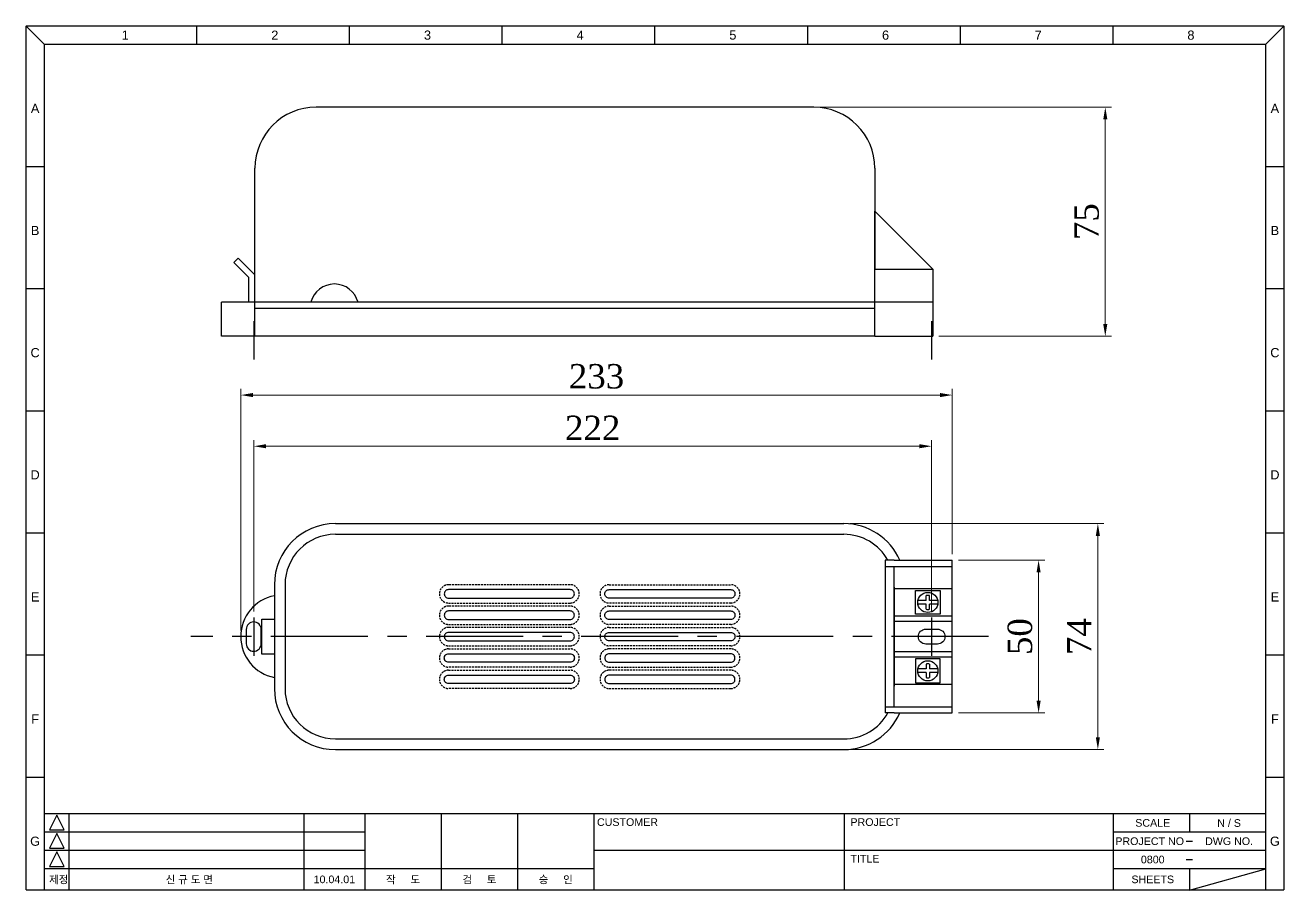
# Model space of a CAD drawing. Header units: inches. Extents: x 12 to 11036, y 8 to 6728.
# Drawn here: x 10370.5 to 10783, y 2975.5 to 3259 of the extents above; entities that cross this region are included whole.
import ezdxf
from ezdxf.enums import TextEntityAlignment as Align

# ---------------------------------------------------------------- set-up
doc = ezdxf.new("R2010")
doc.units = ezdxf.units.IN
doc.header["$MEASUREMENT"] = 0
doc.linetypes.add('CENTER', pattern=[50.8, 31.75, -6.35, 6.35, -6.35])
doc.linetypes.add('DASHED2', pattern=[9.525, 6.35, -3.175])
doc.layers.add('CENTER', color=1, linetype='CENTER')
doc.layers.add('grn~', color=8, linetype='DASHED2')
doc.styles.add('S-4', font='', dxfattribs={"height": 8})
doc.styles.get("Standard").update_dxf_attribs({"font": 'arial.ttf'})
doc.styles.get('S-4').set_extended_font_data('Batang')
doc.dimstyles.new('S-4', dxfattribs={"dimtxt": 10, "dimasz": 4, "dimexe": 2, "dimexo": 2, "dimgap": 2, "dimtad": 1, "dimtoh": 1, "dimdsep": 46, "dimtxsty": 'S-4', "dimcen": 0, "dimclrd": 3, "dimclre": 3, "dimclrt": 256, "dimazin": 2, "dimtfac": 1, "dimtmove": 0, "dimatfit": 3, "dimfxl": 0, "dimlwd": 15, "dimlwe": 15, "dimarcsym": 0})

# ---------------------------------------------------------------- blocks, each defined once
blk = doc.blocks.new('*D115')
at = {"color": 3, "linetype": 'Continuous', "lineweight": 15}
for p, q in [((10445.37, 3067.07), (10445.37, 3123.15)), ((10667.37, 3067.07), (10667.37, 3123.15)), ((10449.37, 3121.15), (10663.37, 3121.15))]:
    blk.add_line(p, q, dxfattribs=at)
at = {"color": 3}
for points in [[(10449.37, 3121.82), (10449.37, 3120.49), (10445.37, 3121.15)], [(10663.37, 3121.82), (10663.37, 3120.49), (10667.37, 3121.15)]]:
    blk.add_solid(points, dxfattribs=at)
at = {"layer": 'Defpoints', "color": 0}
for p in [(10667.37, 3121.15), (10445.37, 3065.07), (10667.37, 3065.07)]:
    blk.add_point(p, dxfattribs=at)
at = {"insert": (10556.37, 3127.17), "char_height": 8, "attachment_point": 5, "style": 'S-4'}
blk.add_mtext('222', dxfattribs=at)
blk = doc.blocks.new('*D116')
at = {"color": 3, "linetype": 'Continuous', "lineweight": 15}
for p, q in [((10441.12, 3060.8), (10441.12, 3139.91)), ((10674.12, 3085.8), (10674.12, 3139.91)), ((10445.12, 3137.91), (10670.12, 3137.91))]:
    blk.add_line(p, q, dxfattribs=at)
at = {"color": 3}
for points in [[(10445.12, 3138.58), (10445.12, 3137.24), (10441.12, 3137.91)], [(10670.12, 3138.58), (10670.12, 3137.24), (10674.12, 3137.91)]]:
    blk.add_solid(points, dxfattribs=at)
at = {"layer": 'Defpoints', "color": 0}
for p in [(10674.12, 3137.91), (10674.12, 3083.8), (10441.12, 3058.8)]:
    blk.add_point(p, dxfattribs=at)
at = {"insert": (10557.62, 3144.01), "char_height": 8, "attachment_point": 5, "style": 'S-4'}
blk.add_mtext('233', dxfattribs=at)
blk = doc.blocks.new('*D117')
at = {"color": 3, "linetype": 'Continuous', "lineweight": 15}
for p, q in [((10640.62, 3095.8), (10723.8, 3095.8)), ((10721.8, 3091.8), (10721.8, 3025.8)), ((10640.62, 3021.8), (10723.8, 3021.8))]:
    blk.add_line(p, q, dxfattribs=at)
at = {"color": 3}
for points in [[(10721.13, 3091.8), (10722.47, 3091.8), (10721.8, 3095.8)], [(10721.13, 3025.8), (10722.47, 3025.8), (10721.8, 3021.8)]]:
    blk.add_solid(points, dxfattribs=at)
at = {"layer": 'Defpoints', "color": 0}
for p in [(10638.62, 3095.8), (10638.62, 3021.8), (10721.8, 3021.8)]:
    blk.add_point(p, dxfattribs=at)
at = {"insert": (10715.71, 3058.8), "char_height": 8, "attachment_point": 5, "rotation": 90, "style": 'S-4'}
blk.add_mtext('74', dxfattribs=at)
blk = doc.blocks.new('*D118')
at = {"color": 3, "linetype": 'Continuous', "lineweight": 15}
for p, q in [((10676.12, 3083.8), (10704.39, 3083.8)), ((10702.39, 3079.8), (10702.39, 3037.8)), ((10676.12, 3033.8), (10704.39, 3033.8))]:
    blk.add_line(p, q, dxfattribs=at)
at = {"color": 3}
for points in [[(10701.72, 3079.8), (10703.06, 3079.8), (10702.39, 3083.8)], [(10701.72, 3037.8), (10703.06, 3037.8), (10702.39, 3033.8)]]:
    blk.add_solid(points, dxfattribs=at)
at = {"layer": 'Defpoints', "color": 0}
for p in [(10674.12, 3083.8), (10674.12, 3033.8), (10702.39, 3033.8)]:
    blk.add_point(p, dxfattribs=at)
at = {"insert": (10696.31, 3058.8), "char_height": 8, "attachment_point": 5, "rotation": 90, "style": 'S-4'}
blk.add_mtext('50', dxfattribs=at)
blk = doc.blocks.new('*D149')
at = {"color": 3, "linetype": 'Continuous', "lineweight": 15}
for p, q in [((10630.77, 3232.19), (10726.23, 3232.19)), ((10724.23, 3228.19), (10724.23, 3161.19)), ((10669.77, 3157.19), (10726.23, 3157.19))]:
    blk.add_line(p, q, dxfattribs=at)
at = {"color": 3}
for points in [[(10723.56, 3228.19), (10724.9, 3228.19), (10724.23, 3232.19)], [(10723.56, 3161.19), (10724.9, 3161.19), (10724.23, 3157.19)]]:
    blk.add_solid(points, dxfattribs=at)
at = {"layer": 'Defpoints', "color": 0}
for p in [(10628.77, 3232.19), (10667.77, 3157.19), (10724.23, 3157.19)]:
    blk.add_point(p, dxfattribs=at)
at = {"insert": (10718.14, 3194.69), "char_height": 8, "attachment_point": 5, "rotation": 90, "style": 'S-4'}
blk.add_mtext('75', dxfattribs=at)

msp = doc.modelspace()

# ---------------------------------------------------------------- linework, layer by layer
for p, q in [((10370.771, 3258.8), (10376.771, 3252.8)), ((10782.771, 3258.8), (10776.771, 3252.8)), ((10628.771, 3232.187), (10465.771, 3232.187)), ((10370.771, 3212.8), (10376.771, 3212.8)), ((10445.771, 3157.187), (10445.771, 3212.187)), ((10648.771, 3212.187), (10648.771, 3179.187)), ((10776.771, 3212.8), (10782.771, 3212.8)), ((10648.771, 3157.187), (10648.771, 3198.187)), ((10667.771, 3179.187), (10648.771, 3198.187)), ((10440.271, 3182.787), (10438.857, 3181.372)), ((10443.771, 3176.458), (10438.857, 3181.372)), ((10445.771, 3177.287), (10440.271, 3182.787)), ((10443.771, 3168.287), (10443.771, 3176.458)), ((10445.771, 3168.287), (10445.771, 3177.287)), ((10648.771, 3179.187), (10667.771, 3179.187)), ((10667.771, 3179.187), (10667.771, 3157.187)), ((10370.771, 3172.8), (10376.771, 3172.8)), ((10776.771, 3172.8), (10782.771, 3172.8)), ((10434.771, 3157.187), (10434.771, 3168.287)), ((10445.771, 3168.287), (10434.771, 3168.287)), ((10667.771, 3168.287), (10445.771, 3168.287)), ((10648.771, 3166.287), (10445.771, 3166.287)), ((10445.771, 3157.187), (10434.771, 3157.187)), ((10648.771, 3157.187), (10445.771, 3157.187)), ((10648.771, 3157.187), (10667.771, 3157.187)), ((10370.771, 3132.8), (10376.771, 3132.8)), ((10776.771, 3132.8), (10782.771, 3132.8)), ((10472.119, 3095.8), (10638.619, 3095.8)), ((10370.771, 3092.8), (10376.771, 3092.8)), ((10472.119, 3092.3), (10638.619, 3092.3)), ((10776.771, 3092.8), (10782.771, 3092.8)), ((10655.119, 3083.8), (10652.119, 3083.8)), ((10652.119, 3083.8), (10652.119, 3033.8)), ((10652.119, 3081.8), (10674.119, 3081.8)), ((10655.119, 3083.8), (10674.119, 3083.8)), ((10655.119, 3035.8), (10655.119, 3081.8)), ((10674.119, 3033.8), (10674.119, 3083.8)), ((10452.119, 3075.8), (10452.119, 3041.8)), ((10455.619, 3075.8), (10455.619, 3041.8)), ((10655.119, 3075.016), (10655.119, 3042.583)), ((10674.119, 3074.5), (10655.119, 3074.5)), ((10452.119, 3072.2), (10452.119, 3045.4)), ((10655.119, 3072.3), (10655.119, 3045.3)), ((10665.519, 3070.6), (10662.874, 3070.6)), ((10665.519, 3069.4), (10662.874, 3069.4)), ((10665.519, 3070.6), (10665.519, 3072.22)), ((10665.519, 3067.779), (10665.519, 3069.4)), ((10666.719, 3070.6), (10666.719, 3072.22)), ((10669.364, 3070.6), (10666.719, 3070.6)), ((10666.719, 3067.779), (10666.719, 3069.4)), ((10669.364, 3069.4), (10666.719, 3069.4)), ((10674.119, 3065.5), (10655.119, 3065.5)), ((10674.119, 3063.8), (10655.119, 3063.8)), ((10370.771, 3052.8), (10376.771, 3052.8)), ((10674.119, 3053.8), (10655.119, 3053.8)), ((10776.771, 3052.8), (10782.771, 3052.8)), ((10674.119, 3052.1), (10655.119, 3052.1)), ((10665.519, 3049.82), (10665.519, 3048.2)), ((10666.719, 3049.82), (10666.719, 3048.2)), ((10665.519, 3048.2), (10662.874, 3048.2)), ((10665.519, 3047), (10662.874, 3047)), ((10665.519, 3047), (10665.519, 3045.379)), ((10669.364, 3048.2), (10666.719, 3048.2)), ((10666.719, 3047), (10666.719, 3045.379)), ((10669.364, 3047), (10666.719, 3047)), ((10674.119, 3043.1), (10655.119, 3043.1)), ((10652.119, 3035.8), (10674.119, 3035.8)), ((10655.119, 3033.8), (10652.119, 3033.8)), ((10655.119, 3033.8), (10674.119, 3033.8)), ((10472.119, 3025.3), (10638.619, 3025.3)), ((10472.119, 3021.8), (10638.619, 3021.8)), ((10370.771, 3012.8), (10376.771, 3012.8)), ((10776.771, 3012.8), (10782.771, 3012.8)), ((10750.771, 2991.8), (10752.771, 2991.8)), ((10750.771, 2985.8), (10752.771, 2985.8))]:
    msp.add_line(p, q)
at = {"color": 7, "linetype": 'Continuous'}
for p, q in [((10426.771, 3252.8), (10426.771, 3258.8)), ((10476.771, 3252.8), (10476.771, 3258.8)), ((10526.771, 3252.8), (10526.771, 3258.8)), ((10576.771, 3252.8), (10576.771, 3258.8)), ((10626.771, 3252.8), (10626.771, 3258.8)), ((10676.771, 3252.8), (10676.771, 3258.8)), ((10726.771, 3252.8), (10726.771, 3258.8))]:
    msp.add_line(p, q, dxfattribs=at)
at = {"color": 6, "linetype": 'Continuous'}
for p, q in [((10380.874, 3000.27), (10378.474, 2995.47)), ((10383.274, 2995.47), (10380.874, 3000.27)), ((10378.474, 2995.47), (10383.274, 2995.47)), ((10380.874, 2994.27), (10378.474, 2989.47)), ((10383.274, 2989.47), (10380.874, 2994.27)), ((10378.474, 2989.47), (10383.274, 2989.47)), ((10380.874, 2988.27), (10378.474, 2983.47)), ((10383.274, 2983.47), (10380.874, 2988.27)), ((10378.474, 2983.47), (10383.274, 2983.47))]:
    msp.add_line(p, q, dxfattribs=at)
at = {"color": 6}
for p, q in [((10384.771, 3000.8), (10384.771, 2975.8)), ((10461.771, 3000.8), (10461.771, 2975.8)), ((10481.771, 3000.8), (10481.771, 2975.8)), ((10506.771, 3000.8), (10506.771, 2975.8)), ((10531.771, 3000.8), (10531.771, 2975.8)), ((10556.771, 3000.8), (10556.771, 2975.8)), ((10638.771, 3000.8), (10638.771, 2975.8)), ((10726.771, 3000.8), (10726.771, 2975.8)), ((10751.771, 3000.8), (10751.771, 2994.8)), ((10481.771, 2994.8), (10376.771, 2994.8)), ((10776.771, 2994.8), (10726.771, 2994.8)), ((10481.771, 2988.8), (10376.771, 2988.8)), ((10776.771, 2988.8), (10556.771, 2988.8)), ((10556.771, 2982.8), (10376.771, 2982.8)), ((10776.771, 2982.8), (10726.771, 2982.8)), ((10751.771, 2975.8), (10776.771, 2982.8)), ((10751.771, 2982.8), (10751.771, 2975.8))]:
    msp.add_line(p, q, dxfattribs=at)
at = {"color": 5, "const_width": 0.5}
for points in [[(10782.771, 3258.8), (10370.771, 3258.8)], [(10370.771, 3258.8), (10370.771, 2975.8)], [(10782.771, 3258.8), (10782.771, 2975.8)], [(10376.771, 3252.8), (10376.771, 2975.8)], [(10776.771, 3252.8), (10376.771, 3252.8)], [(10776.771, 3252.8), (10776.771, 2975.8)], [(10776.771, 3000.8), (10376.771, 3000.8)], [(10782.771, 2975.8), (10370.771, 2975.8)]]:
    msp.add_lwpolyline(points, dxfattribs=at)
for points in [[(10509.169, 3071.4), (10548.969, 3071.4, 0.4142136), (10550.369, 3072.8), (10550.369, 3072.8, 0.4142136), (10548.969, 3074.2), (10509.169, 3074.2, 0.4142136), (10507.769, 3072.8), (10507.769, 3072.8, 0.4142136)], [(10601.569, 3071.4), (10561.769, 3071.4, -0.4142136), (10560.369, 3072.8), (10560.369, 3072.8, -0.4142136), (10561.769, 3074.2), (10601.569, 3074.2, -0.4142136), (10602.969, 3072.8), (10602.969, 3072.8, -0.4142136)], [(10509.169, 3064.4), (10548.969, 3064.4, 0.4142136), (10550.369, 3065.8), (10550.369, 3065.8, 0.4142136), (10548.969, 3067.2), (10509.169, 3067.2, 0.4142136), (10507.769, 3065.8), (10507.769, 3065.8, 0.4142136)], [(10601.569, 3064.4), (10561.769, 3064.4, -0.4142136), (10560.369, 3065.8), (10560.369, 3065.8, -0.4142136), (10561.769, 3067.2), (10601.569, 3067.2, -0.4142136), (10602.969, 3065.8), (10602.969, 3065.8, -0.4142136)], [(10442.919, 3061.15), (10442.919, 3056.45, 1), (10447.819, 3056.45), (10447.819, 3061.15, 1)], [(10665.469, 3061.25), (10669.269, 3061.25, -0.4142136), (10671.719, 3058.8), (10671.719, 3058.8, -0.4142136), (10669.269, 3056.35), (10665.469, 3056.35, -0.4142136), (10663.019, 3058.8), (10663.019, 3058.8, -0.4142136)], [(10509.169, 3057.4), (10548.969, 3057.4, 0.4142136), (10550.369, 3058.8), (10550.369, 3058.8, 0.4142136), (10548.969, 3060.2), (10509.169, 3060.2, 0.4142136), (10507.769, 3058.8), (10507.769, 3058.8, 0.4142136)], [(10601.569, 3057.4), (10561.769, 3057.4, -0.4142136), (10560.369, 3058.8), (10560.369, 3058.8, -0.4142136), (10561.769, 3060.2), (10601.569, 3060.2, -0.4142136), (10602.969, 3058.8), (10602.969, 3058.8, -0.4142136)], [(10509.169, 3053.2), (10548.969, 3053.2, -0.4142136), (10550.369, 3051.8), (10550.369, 3051.8, -0.4142136), (10548.969, 3050.4), (10509.169, 3050.4, -0.4142136), (10507.769, 3051.8), (10507.769, 3051.8, -0.4142136)], [(10601.569, 3053.2), (10561.769, 3053.2, 0.4142136), (10560.369, 3051.8), (10560.369, 3051.8, 0.4142136), (10561.769, 3050.4), (10601.569, 3050.4, 0.4142136), (10602.969, 3051.8), (10602.969, 3051.8, 0.4142136)], [(10509.169, 3046.2), (10548.969, 3046.2, -0.4142136), (10550.369, 3044.8), (10550.369, 3044.8, -0.4142136), (10548.969, 3043.4), (10509.169, 3043.4, -0.4142136), (10507.769, 3044.8), (10507.769, 3044.8, -0.4142136)], [(10601.569, 3046.2), (10561.769, 3046.2, 0.4142136), (10560.369, 3044.8), (10560.369, 3044.8, 0.4142136), (10561.769, 3043.4), (10601.569, 3043.4, 0.4142136), (10602.969, 3044.8), (10602.969, 3044.8, 0.4142136)]]:
    msp.add_lwpolyline(points, format="xyb", close=True)
for points in [[(10662.119, 3073.9), (10670.119, 3073.9), (10670.119, 3066.1), (10662.119, 3066.1)], [(10452.119, 3053.1), (10448.035, 3053.1), (10448.035, 3064.5), (10452.119, 3064.5)], [(10662.119, 3043.7), (10670.119, 3043.7), (10670.119, 3051.5), (10662.119, 3051.5)]]:
    msp.add_lwpolyline(points, close=True)
for centre in [(10666.119, 3070), (10666.119, 3047.6)]:
    msp.add_circle(centre, 3.3)
for centre, radius, start, end in [((10465.771, 3212.187), 20, 90, 180), ((10628.771, 3212.187), 20, 0, 90), ((10471.771, 3166.287), 8, 14.47751, 165.52249), ((10472.119, 3075.8), 20, 90, 180), ((10638.619, 3075.8), 20, 23.57818, 90), ((10472.119, 3075.8), 16.5, 90, 180), ((10638.619, 3075.8), 16.5, 29.00255, 90), ((10454.781, 3058.8), 13.662, 101.23516, 258.76484), ((10666.119, 3070), 2.3, 74.87833, 105.12167), ((10666.119, 3070), 2.3, 254.87833, 285.12167), ((10666.119, 3047.6), 2.3, 74.87833, 105.12167), ((10666.119, 3047.6), 2.3, 254.87833, 285.12167), ((10472.119, 3041.8), 20, 180, 270), ((10472.119, 3041.8), 16.5, 180, 270), ((10638.619, 3041.8), 20, 270, 336.42182), ((10638.619, 3041.8), 16.5, 270, 330.99745)]:
    msp.add_arc(centre, radius, start, end)
at = {"layer": 'CENTER'}
for p, q in [((10445.369, 3162.066), (10445.369, 3149.531)), ((10667.369, 3162.066), (10667.369, 3149.531)), ((10445.369, 3065.067), (10445.369, 3052.532)), ((10667.369, 3065.067), (10667.369, 3052.532)), ((10685.967, 3058.8), (10424.771, 3058.8))]:
    msp.add_line(p, q, dxfattribs=at)
at = {"layer": 'grn~', "ltscale": 0.1}
for points in [[(10509.169, 3069.8), (10548.969, 3069.8, 0.4142136), (10551.969, 3072.8, 0.4142136), (10548.969, 3075.8), (10509.169, 3075.8, 0.4142136), (10506.169, 3072.8, 0.4142136)], [(10601.569, 3069.8), (10561.769, 3069.8, -0.4142136), (10558.769, 3072.8, -0.4142136), (10561.769, 3075.8), (10601.569, 3075.8, -0.4142136), (10604.569, 3072.8, -0.4142136)], [(10509.169, 3062.8), (10548.969, 3062.8, 0.4142136), (10551.969, 3065.8, 0.4142136), (10548.969, 3068.8), (10509.169, 3068.8, 0.4142136), (10506.169, 3065.8, 0.4142136)], [(10601.569, 3062.8), (10561.769, 3062.8, -0.4142136), (10558.769, 3065.8, -0.4142136), (10561.769, 3068.8), (10601.569, 3068.8, -0.4142136), (10604.569, 3065.8, -0.4142136)], [(10509.169, 3055.8), (10548.969, 3055.8, 0.4142136), (10551.969, 3058.8, 0.4142136), (10548.969, 3061.8), (10509.169, 3061.8, 0.4142136), (10506.169, 3058.8, 0.4142136)], [(10601.569, 3055.8), (10561.769, 3055.8, -0.4142136), (10558.769, 3058.8, -0.4142136), (10561.769, 3061.8), (10601.569, 3061.8, -0.4142136), (10604.569, 3058.8, -0.4142136)], [(10509.169, 3054.8), (10548.969, 3054.8, -0.4142136), (10551.969, 3051.8, -0.4142136), (10548.969, 3048.8), (10509.169, 3048.8, -0.4142136), (10506.169, 3051.8, -0.4142136)], [(10601.569, 3054.8), (10561.769, 3054.8, 0.4142136), (10558.769, 3051.8, 0.4142136), (10561.769, 3048.8), (10601.569, 3048.8, 0.4142136), (10604.569, 3051.8, 0.4142136)], [(10509.169, 3047.8), (10548.969, 3047.8, -0.4142136), (10551.969, 3044.8, -0.4142136), (10548.969, 3041.8), (10509.169, 3041.8, -0.4142136), (10506.169, 3044.8, -0.4142136)], [(10601.569, 3047.8), (10561.769, 3047.8, 0.4142136), (10558.769, 3044.8, 0.4142136), (10561.769, 3041.8), (10601.569, 3041.8, 0.4142136), (10604.569, 3044.8, 0.4142136)]]:
    msp.add_lwpolyline(points, format="xyb", close=True, dxfattribs=at)

# ---------------------------------------------------------------- texts
for s, height, p in [('1', 3, (10403.271, 3255.8)), ('2', 3, (10452.271, 3255.8)), ('3', 3, (10502.271, 3255.8)), ('4', 3, (10552.271, 3255.8)), ('5', 3, (10602.271, 3255.8)), ('6', 3, (10652.271, 3255.8)), ('7', 3, (10702.271, 3255.8)), ('8', 3, (10752.271, 3255.8)), ('A', 3, (10373.771, 3231.8)), ('A', 3, (10779.771, 3231.8)), ('B', 3, (10373.771, 3191.8)), ('B', 3, (10779.771, 3191.8)), ('C', 3, (10373.771, 3151.8)), ('C', 3, (10779.771, 3151.8)), ('D', 3, (10373.771, 3111.8)), ('D', 3, (10779.771, 3111.8)), ('E', 3, (10373.771, 3071.8)), ('E', 3, (10779.771, 3071.8)), ('F', 3, (10373.771, 3031.8)), ('F', 3, (10779.771, 3031.8)), ('SCALE', 2.5, (10739.771, 2997.8)), ('N / S', 2.5, (10764.771, 2997.8)), ('G', 3, (10373.771, 2991.8)), ('PROJECT NO', 2.5, (10738.771, 2991.8)), ('DWG NO.', 2.5, (10764.771, 2991.8)), ('G', 3, (10779.771, 2991.8)), ('0800', 2.5, (10739.771, 2985.8)), ('제정', 2.5, (10381.502, 2979.3)), ('신 규 도 면', 2.5, (10424.271, 2979.3)), ('10.04.01', 2.5, (10471.771, 2979.3)), ('작     도', 2.5, (10494.271, 2979.3)), ('검     토', 2.5, (10519.271, 2979.3)), ('승     인', 2.5, (10544.271, 2979.3)), ('SHEETS', 2.5, (10739.771, 2979.3))]:
    msp.add_text(s, height=height).set_placement(p, align=Align.MIDDLE)
for s, p in [('CUSTOMER', (10557.771, 2996.8)), ('PROJECT', (10640.771, 2996.8)), ('TITLE', (10640.771, 2984.8))]:
    msp.add_text(s, height=2.5).set_placement(p)

# ---------------------------------------------------------------- dimensions: what is measured, and where the dimension line sits
for base, p1, p2, picture, middle in [((10724.23, 3157.187), (10628.771, 3232.187), (10667.771, 3157.187), '*D149', (10718.14, 3194.687)), ((10721.8, 3021.8), (10638.619, 3095.8), (10638.619, 3021.8), '*D117', (10715.71, 3058.8)), ((10702.39, 3033.8), (10674.119, 3083.8), (10674.119, 3033.8), '*D118', (10696.305, 3058.8))]:
    dim = msp.add_linear_dim(base=base, p1=p1, p2=p2, angle=90, dimstyle='S-4')
    dim.commit()
    dim.dimension.update_dxf_attribs({"geometry": picture, "text_midpoint": middle})
for base, p1, p2, picture, middle in [((10674.119, 3137.911), (10441.119, 3058.8), (10674.119, 3083.8), '*D116', (10557.619, 3144.007)), ((10667.369, 3121.154), (10445.369, 3065.067), (10667.369, 3065.067), '*D115', (10556.369, 3127.17))]:
    dim = msp.add_linear_dim(base=base, p1=p1, p2=p2, dimstyle='S-4')
    dim.commit()
    dim.dimension.update_dxf_attribs({"geometry": picture, "text_midpoint": middle})

doc.saveas('drawing.dxf')
